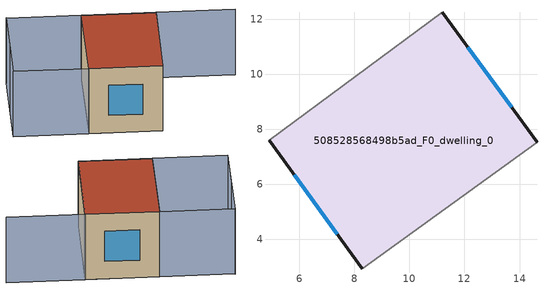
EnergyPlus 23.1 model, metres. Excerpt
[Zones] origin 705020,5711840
508528568498b5ad_F0_dwelling_0
 floor ground (EU_floor_Construction): 14.64,7.53 11.19,12.26 4.89,7.61 8.29,2.94 z0
 wall outside (EU_wall_Construction): 11.19,12.26 14.64,7.53 / 8.29,2.94 4.89,7.61 z0:6
 wall adiabatic (EU_wall_Construction): 4.89,7.61 11.19,12.26 / 14.64,7.53 8.29,2.94 z0:6
 window (EU_Window_Construction): 12.12,10.99 13.71,8.8 / 7.38,4.2 5.81,6.36 z1.61:4.39
 roof outside (EU_roof_Construction): 11.19,12.26 14.64,7.53 8.29,2.94 4.89,7.61 z6
shading: 8.29,2.94 14.62,7.56 / 14.62,7.56 18.27,2.55 / 7.75,17.03 1.42,12.38 / 1.4,12.37 7.72,17.02 / 7.72,17.02 11.22,12.26 / 11.22,12.26 4.89,7.61 / 4.89,7.61 1.4,12.37 z0:6
[Building]
EU S2 Campaign: North Axis=0; Terrain=City; Solar Distribution=FullExterior
[Site:Location]
London: Latitude=51.5; Longitude=-0.5; Time Zone=0; Elevation=25
[SizingPeriod:WeatherFileDays]
AnnualSizingPeriod: Begin Month=1; Begin Day of Month=1; End Month=12; End Day of Month=31; Day of Week for Start Day=Monday; Use Weather File Daylight Saving Period=No; Use Weather File Rain and Snow Indicators=No
[MATERIAL]
EU_InternalMass_Material: Roughness=MediumRough; Thickness=0.1; Conductivity=1; Density=1800; Specific Heat=900; Thermal Absorptance=0.9; Solar Absorptance=0.7; Visible Absorptance=0.7
[MATERIAL:NOMASS] Roughness=MediumRough; Thermal Absorptance=0.9; Solar Absorptance=0.7; Visible Absorptance=0.7
Name | Thermal Resistance
EU_wall_NoMass | 0.735294
EU_roof_NoMass | 0.520833
EU_floor_NoMass | 1.81159
[WINDOWMATERIAL:SIMPLEGLAZINGSYSTEM]
EU_Window_SimpleGlazing: UFactor=3.92; Solar Heat Gain Coefficient=0.85; Visible Transmittance=0.85
[CONSTRUCTION]
EU_wall_Construction: EU_wall_NoMass
EU_roof_Construction: EU_roof_NoMass
EU_floor_Construction: EU_floor_NoMass
EU_InternalMass_Construction: EU_InternalMass_Material
EU_Window_Construction: EU_Window_SimpleGlazing
[ZONE]
508528568498b5ad_F0_dwelling_0: Type=1; Multiplier=1; Ceiling Height=autocalculate; Volume=273.038; Floor Area=autocalculate; Part of Total Floor Area=Yes
[INTERNALMASS]
508528568498b5ad_F0_dwelling_0_EU_InternalMass: Construction=EU_InternalMass_Construction; Zone or ZoneList=508528568498b5ad_F0_dwelling_0; Surface Area=45.5063
[OTHEREQUIPMENT]
EU_Step8_InternalGain_508528568498b5ad_F0_dwelling_0_f000: Fuel Type=Electricity; Zone or ZoneList or Space or SpaceList=508528568498b5ad_F0_dwelling_0; Schedule=EU_Step8_GainSchedule_508528568498b5ad_F0_dwelling_0_f000; Design Level Calculation Method=Watts/Area; Power per Zone Floor Area=1; Fraction Latent=0; Fraction Radiant=0; Fraction Lost=0; Carbon Dioxide Generation Rate=0; EndUse Subcategory=EU_Step8_InternalGains
[ZONEVENTILATION:DESIGNFLOWRATE]
EU_ConstantAir_508528568498b5ad_F0_dwelling_0: Zone or ZoneList or Space or SpaceList=508528568498b5ad_F0_dwelling_0; Schedule=EU_AlwaysOn; Design Flow Rate Calculation Method=AirChanges/Hour; Air Changes per Hour=0.48; Ventilation Type=Natural; Fan Pressure Rise=0; Fan Total Efficiency=1; Constant Term Coefficient=1; Temperature Term Coefficient=0; Velocity Term Coefficient=0; Velocity Squared Term Coefficient=0; Minimum Indoor Temperature=-100; Maximum Indoor Temperature=100; Delta Temperature=-100; Minimum Outdoor Temperature=-100; Maximum Outdoor Temperature=100; Maximum Wind Speed=40
[HVACTEMPLATE:THERMOSTAT]
EU_HeatOnly_508528568498b5ad_F0_dwelling_0: Constant Heating Setpoint=20; Constant Cooling Setpoint=50
[HVACTEMPLATE:ZONE:IDEALLOADSAIRSYSTEM]
508528568498b5ad_F0_dwelling_0: Template Thermostat=EU_HeatOnly_508528568498b5ad_F0_dwelling_0; System Availability Schedule=EU_AlwaysOn; Maximum Heating Supply Air Temperature=50; Minimum Cooling Supply Air Temperature=13; Maximum Heating Supply Air Humidity Ratio=0.0156; Minimum Cooling Supply Air Humidity Ratio=0.0077; Heating Limit=NoLimit; Cooling Limit=NoLimit; Heating Availability Schedule=EU_AlwaysOn; Cooling Availability Schedule=EU_CoolingOff; Dehumidification Control Type=ConstantSensibleHeatRatio; Cooling Sensible Heat Ratio=0.7; Dehumidification Setpoint=60; Humidification Control Type=None; Humidification Setpoint=30; Outdoor Air Method=None; Outdoor Air Flow Rate per Person=0.00944; Outdoor Air Flow Rate per Zone Floor Area=0; Outdoor Air Flow Rate per Zone=0; Demand Controlled Ventilation Type=None; Outdoor Air Economizer Type=NoEconomizer; Heat Recovery Type=None; Sensible Heat Recovery Effectiveness=0.7; Latent Heat Recovery Effectiveness=0.65
[SIZING:ZONE]
508528568498b5ad_F0_dwelling_0: Zone Cooling Design Supply Air Temperature Input Method=SupplyAirTemperature; Zone Cooling Design Supply Air Temperature=13; Zone Heating Design Supply Air Temperature Input Method=SupplyAirTemperature; Zone Heating Design Supply Air Temperature=50; Zone Cooling Design Supply Air Humidity Ratio=0.008; Zone Heating Design Supply Air Humidity Ratio=0.008; Cooling Design Air Flow Method=DesignDay; Cooling Design Air Flow Rate=0; Cooling Minimum Air Flow per Zone Floor Area=0.000762; Cooling Minimum Air Flow=0; Cooling Minimum Air Flow Fraction=0.2; Heating Design Air Flow Method=DesignDay; Heating Design Air Flow Rate=0; Heating Maximum Air Flow per Zone Floor Area=0.002032; Heating Maximum Air Flow=0.141576; Heating Maximum Air Flow Fraction=0.3; Account for Dedicated Outdoor Air System=No; Dedicated Outdoor Air System Control Strategy=NeutralSupplyAir; Dedicated Outdoor Air Low Setpoint Temperature for Design=autosize; Dedicated Outdoor Air High Setpoint Temperature for Design=autosize; Zone Load Sizing Method=Sensible Load Only No Latent Load; Zone Latent Cooling Design Supply Air Humidity Ratio Input Method=HumidityRatioDifference; Zone Cooling Design Supply Air Humidity Ratio Difference=0.005; Zone Latent Heating Design Supply Air Humidity Ratio Input Method=HumidityRatioDifference; Zone Humidification Design Supply Air Humidity Ratio Difference=0.005
[SCHEDULE:CONSTANT]
Name | Hourly Value
EU_AlwaysOn | 1
EU_CoolingOff | 0
[SCHEDULE:FILE]
EU_Step8_GainSchedule_508528568498b5ad_F0_dwelling_0_f000: File=../../schedules/508528568498b5ad/508528568498b5ad_F0_dwelling_0_f000_gain.csv; Column Number=1; Rows to Skip at Top=0; Number of Hours of Data=8760; Column Separator=Comma; Interpolate to Timestep=No; Minutes per Item=60; Adjust Schedule for Daylight Savings=Yes
